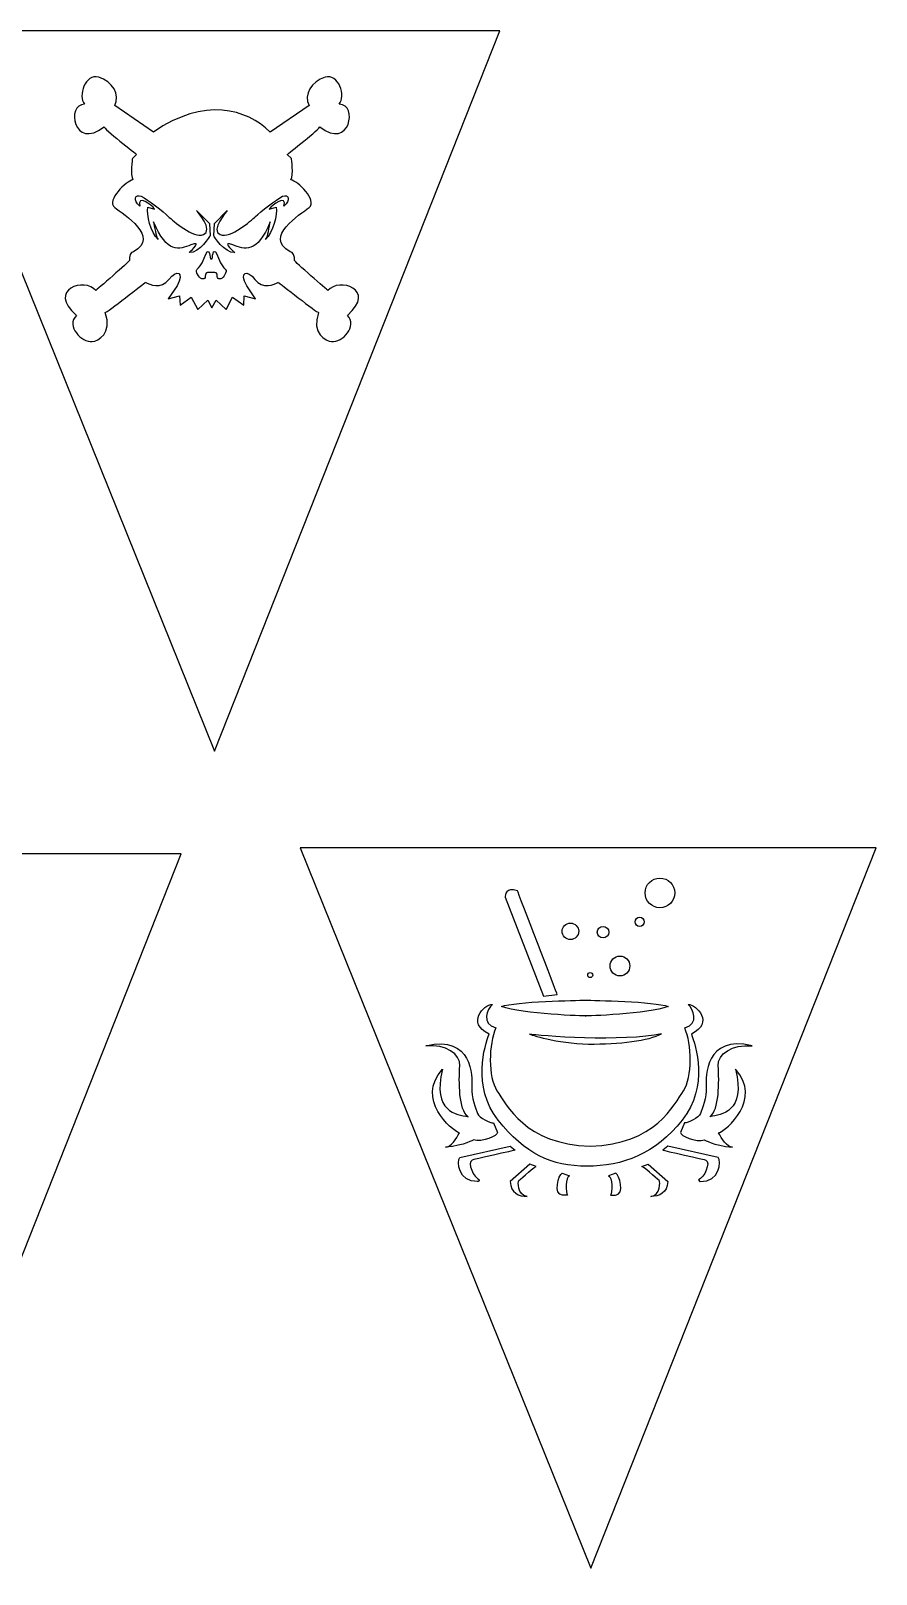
# Model space of a CAD drawing. Header units: centimetres. Extents: x -9.2 to 6.6, y -6.7 to 9.
# Drawn here: x -2.05 to 6.55, y -6.7 to 9.01 of the extents above; entities that cross this region are included whole.
import ezdxf

# ---------------------------------------------------------------- set-up
doc = ezdxf.new("R2010")
doc.units = ezdxf.units.CM
doc.header["$MEASUREMENT"] = 0
doc.layers.add('Camada 1', color=7, linetype='Continuous')

msp = doc.modelspace()

# ---------------------------------------------------------------- linework, layer by layer
at = {"layer": 'Camada 1', "color": 7}
for centre, major_axis in [((4.35218, 0.23131), (0, 0.15129)), ((3.44014, -0.15956), (0, 0.08406)), ((3.77219, -0.168), (0, 0.05887)), ((4.14626, -0.06288), (0, 0.04625)), ((3.94451, -0.51259), (0, 0.10088)), ((3.64188, -0.60509), (0, 0.02521))]:
    msp.add_ellipse(centre, major_axis=major_axis, ratio=1, dxfattribs=at)
at = {"layer": 'Camada 1'}
for points in [[(-0.18285, 1.67543), (-0.18285, 1.67543), (-3.14317, 9.00638), (-3.14317, 9.00638), (-3.14317, 9.00638), (-3.14317, 9.00638), (2.72158, 9.00638), (2.72158, 9.00638), (2.72158, 9.00638), (2.72158, 9.00638), (-0.18285, 1.67543), (-0.18285, 1.67543)], [(3.64911, -6.64127), (3.64911, -6.64127), (0.68879, 0.68968), (0.68879, 0.68968), (0.68879, 0.68968), (0.68879, 0.68968), (6.5536, 0.68968), (6.5536, 0.68968), (6.5536, 0.68968), (6.5536, 0.68968), (3.64911, -6.64127), (3.64911, -6.64127)], [(-3.42852, -6.70307), (-3.42852, -6.70307), (-6.38884, 0.62787), (-6.38884, 0.62787), (-6.38884, 0.62787), (-6.38884, 0.62787), (-0.52406, 0.62787), (-0.52406, 0.62787), (-0.52406, 0.62787), (-0.52406, 0.62787), (-3.42852, -6.70307), (-3.42852, -6.70307)]]:
    msp.add_open_spline(points, degree=3, knots=[0, 0, 0, 0, 0.25, 0.25, 0.25, 0.25, 0.5, 0.5, 0.5, 0.5, 1, 1, 1, 1], dxfattribs=at)
at = {"layer": 'Camada 1', "color": 7, "lineweight": 25}
for points, knots in [([(0.3832, 7.97659), (0.3832, 7.97659), (0.77923, 8.24657), (0.77923, 8.24657), (0.77923, 8.24657), (0.71922, 8.35457), (0.80323, 8.49258), (0.94123, 8.53457), (0.94123, 8.53457), (1.07923, 8.57656), (1.15724, 8.34259), (1.08519, 8.25858), (1.08519, 8.25858), (1.2772, 8.26459), (1.19923, 7.78458), (0.88726, 8.03056), (0.88726, 8.03056), (0.89922, 8.01857), (0.55722, 7.74857), (0.55722, 7.74857), (0.55722, 7.74857), (0.55722, 7.74857), (0.59921, 7.70658), (0.59921, 7.70658), (0.59921, 7.70658), (0.59921, 7.70658), (0.62321, 7.5386), (0.5932, 7.49057), (0.5932, 7.49057), (0.65919, 7.47858), (0.86921, 7.2806), (0.77918, 7.20858), (0.77918, 7.20858), (0.68922, 7.13656), (0.31118, 6.90857), (0.58717, 6.75858), (0.58717, 6.75858), (0.6172, 6.75858), (0.63517, 6.71058), (0.62919, 6.6686), (0.62919, 6.6686), (0.62316, 6.66262), (0.97119, 6.36264), (0.97119, 6.36264), (0.97119, 6.36264), (1.07919, 6.50062), (1.47522, 6.37463), (1.16918, 6.11065), (1.16918, 6.11065), (1.27716, 6.00262), (1.11645, 5.82924), (1.00683, 5.84345), (1.00683, 5.84345), (0.95164, 5.85059), (0.79717, 5.92468), (0.87515, 6.14063), (0.87515, 6.14063), (0.86912, 6.12862), (0.46716, 6.44662), (0.46716, 6.44662), (0.46716, 6.44662), (0.42514, 6.42262), (0.30516, 6.3746), (0.22716, 6.47662), (0.22716, 6.47662), (0.14916, 6.57864), (0.06516, 6.55459), (0.14315, 6.41058), (0.14315, 6.41058), (0.14315, 6.41058), (0.23313, 6.27861), (0.23313, 6.27861), (0.23313, 6.27861), (0.23313, 6.27861), (0.11912, 6.30861), (0.11912, 6.30861), (0.11912, 6.30861), (0.11912, 6.30861), (0.11309, 6.21262), (0.11309, 6.21262), (0.11309, 6.21262), (0.11309, 6.21262), (-0.00095, 6.29663), (-0.00095, 6.29663), (-0.00095, 6.29663), (-0.00095, 6.29663), (-0.06691, 6.17061), (-0.06691, 6.17061), (-0.06691, 6.17061), (-0.06691, 6.17061), (-0.16891, 6.2666), (-0.16891, 6.2666), (-0.16891, 6.2666), (-0.16891, 6.2666), (-0.2109, 6.1886), (-0.2109, 6.1886), (-0.2109, 6.1886), (-0.2109, 6.1886), (-0.25289, 6.2666), (-0.25289, 6.2666), (-0.25289, 6.2666), (-0.25289, 6.2666), (-0.35489, 6.17061), (-0.35489, 6.17061), (-0.35489, 6.17061), (-0.35489, 6.17061), (-0.42088, 6.29663), (-0.42088, 6.29663), (-0.42088, 6.29663), (-0.42088, 6.29663), (-0.53489, 6.21262), (-0.53489, 6.21262), (-0.53489, 6.21262), (-0.53489, 6.21262), (-0.54092, 6.30861), (-0.54092, 6.30861), (-0.54092, 6.30861), (-0.54092, 6.30861), (-0.65493, 6.27861), (-0.65493, 6.27861), (-0.65493, 6.27861), (-0.65493, 6.27861), (-0.56492, 6.41058), (-0.56492, 6.41058), (-0.56492, 6.41058), (-0.48695, 6.55459), (-0.57095, 6.57862), (-0.64895, 6.47662), (-0.64895, 6.47662), (-0.72692, 6.37462), (-0.84691, 6.42259), (-0.88893, 6.44662), (-0.88893, 6.44662), (-0.88893, 6.44662), (-1.29091, 6.12859), (-1.29692, 6.14063), (-1.29692, 6.14063), (-1.21895, 5.92462), (-1.37344, 5.85057), (-1.42863, 5.84345), (-1.42863, 5.84345), (-1.53819, 5.82924), (-1.69895, 6.00265), (-1.59095, 6.11065), (-1.59095, 6.11065), (-1.89694, 6.37465), (-1.50094, 6.50065), (-1.39299, 6.36264), (-1.39299, 6.36264), (-1.39299, 6.36264), (-1.04498, 6.66262), (-1.05096, 6.6686), (-1.05096, 6.6686), (-1.05699, 6.71059), (-1.03895, 6.75858), (-1.00897, 6.75858), (-1.00897, 6.75858), (-0.73298, 6.90857), (-1.11097, 7.13659), (-1.20098, 7.20858), (-1.20098, 7.20858), (-1.29096, 7.2806), (-1.08102, 7.47859), (-1.015, 7.49057), (-1.015, 7.49057), (-1.04498, 7.53857), (-1.02098, 7.70658), (-1.02098, 7.70658), (-1.02098, 7.70658), (-1.02098, 7.70658), (-0.97899, 7.74857), (-0.97899, 7.74857), (-0.97899, 7.74857), (-0.97899, 7.74857), (-1.32099, 8.01858), (-1.30898, 8.03056), (-1.30898, 8.03056), (-1.62098, 7.78458), (-1.69898, 8.26458), (-1.50697, 8.25858), (-1.50697, 8.25858), (-1.57899, 8.34259), (-1.50096, 8.57658), (-1.36298, 8.53457), (-1.36298, 8.53457), (-1.225, 8.49258), (-1.14099, 8.35457), (-1.20098, 8.24657), (-1.20098, 8.24657), (-1.20098, 8.24657), (-0.80498, 7.97659), (-0.80498, 7.97659), (-0.80498, 7.97659), (-0.29041, 8.33412), (0.14425, 8.2122), (0.3832, 7.97659)], [0, 0, 0, 0, 0.02, 0.02, 0.02, 0.02, 0.04, 0.04, 0.04, 0.04, 0.06, 0.06, 0.06, 0.06, 0.08, 0.08, 0.08, 0.08, 0.1, 0.1, 0.1, 0.1, 0.12, 0.12, 0.12, 0.12, 0.14, 0.14, 0.14, 0.14, 0.16, 0.16, 0.16, 0.16, 0.18, 0.18, 0.18, 0.18, 0.2, 0.2, 0.2, 0.2, 0.22, 0.22, 0.22, 0.22, 0.24, 0.24, 0.24, 0.24, 0.26, 0.26, 0.26, 0.26, 0.28, 0.28, 0.28, 0.28, 0.3, 0.3, 0.3, 0.3, 0.32, 0.32, 0.32, 0.32, 0.34, 0.34, 0.34, 0.34, 0.36, 0.36, 0.36, 0.36, 0.38, 0.38, 0.38, 0.38, 0.4, 0.4, 0.4, 0.4, 0.42, 0.42, 0.42, 0.42, 0.44, 0.44, 0.44, 0.44, 0.46, 0.46, 0.46, 0.46, 0.48, 0.48, 0.48, 0.48, 0.5, 0.5, 0.5, 0.5, 0.52, 0.52, 0.52, 0.52, 0.54, 0.54, 0.54, 0.54, 0.56, 0.56, 0.56, 0.56, 0.58, 0.58, 0.58, 0.58, 0.6, 0.6, 0.6, 0.6, 0.62, 0.62, 0.62, 0.62, 0.64, 0.64, 0.64, 0.64, 0.66, 0.66, 0.66, 0.66, 0.68, 0.68, 0.68, 0.68, 0.7, 0.7, 0.7, 0.7, 0.72, 0.72, 0.72, 0.72, 0.74, 0.74, 0.74, 0.74, 0.76, 0.76, 0.76, 0.76, 0.78, 0.78, 0.78, 0.78, 0.8, 0.8, 0.8, 0.8, 0.82, 0.82, 0.82, 0.82, 0.84, 0.84, 0.84, 0.84, 0.86, 0.86, 0.86, 0.86, 0.88, 0.88, 0.88, 0.88, 0.9, 0.9, 0.9, 0.9, 0.92, 0.92, 0.92, 0.92, 0.94, 0.94, 0.94, 0.94, 0.96, 0.96, 0.96, 0.96, 1, 1, 1, 1]), ([(-0.29543, 6.933), (-0.40121, 6.89069), (-0.60851, 7.07474), (-0.65505, 7.11707), (-0.65505, 7.11707), (-0.70162, 7.15938), (-0.86661, 7.29476), (-0.93011, 7.32225), (-0.93011, 7.32225), (-0.99353, 7.34974), (-1.01684, 7.28418), (-0.94493, 7.22073), (-0.94493, 7.22073), (-0.97665, 7.34553), (-0.8201, 7.23766), (-0.7947, 7.1911), (-0.7947, 7.1911), (-0.7947, 7.1911), (-0.86452, 7.21015), (-0.86452, 7.21015), (-0.86452, 7.21015), (-0.87936, 7.14247), (-0.83494, 6.94993), (-0.75665, 6.88225), (-0.75665, 6.88225), (-0.77993, 6.90762), (-0.78202, 6.94993), (-0.80531, 7.06203), (-0.80531, 7.06203), (-0.66992, 6.73625), (-0.54298, 6.77858), (-0.4245, 6.82721), (-0.4245, 6.82721), (-0.30602, 6.87587), (-0.40968, 6.78067), (-0.44355, 6.74895), (-0.44355, 6.74895), (-0.33568, 6.74472), (-0.2299, 6.92029), (-0.2299, 6.92029), (-0.2299, 6.92029), (-0.2299, 6.92029), (-0.23622, 7.04512), (-0.23622, 7.04512), (-0.23622, 7.04512), (-0.23622, 7.04512), (-0.3674, 7.17839), (-0.3674, 7.17839), (-0.3674, 7.17839), (-0.36309, 7.16993), (-0.18963, 6.97533), (-0.29543, 6.933)], [0, 0, 0, 0, 0.07142857, 0.07142857, 0.07142857, 0.07142857, 0.14285714, 0.14285714, 0.14285714, 0.14285714, 0.21428571, 0.21428571, 0.21428571, 0.21428571, 0.28571429, 0.28571429, 0.28571429, 0.28571429, 0.35714286, 0.35714286, 0.35714286, 0.35714286, 0.42857143, 0.42857143, 0.42857143, 0.42857143, 0.5, 0.5, 0.5, 0.5, 0.57142857, 0.57142857, 0.57142857, 0.57142857, 0.64285714, 0.64285714, 0.64285714, 0.64285714, 0.71428571, 0.71428571, 0.71428571, 0.71428571, 0.78571429, 0.78571429, 0.78571429, 0.78571429, 0.85714286, 0.85714286, 0.85714286, 0.85714286, 1, 1, 1, 1]), ([(-0.05424, 7.1784), (-0.05424, 7.1784), (-0.18542, 7.04513), (-0.18542, 7.04513), (-0.18542, 7.04513), (-0.18542, 7.04513), (-0.19174, 6.9203), (-0.19174, 6.9203), (-0.19174, 6.9203), (-0.19174, 6.9203), (-0.08599, 6.74472), (0.02191, 6.74896), (0.02191, 6.74896), (-0.01193, 6.78068), (-0.11559, 6.87588), (0.00286, 6.82722), (0.00286, 6.82722), (0.12137, 6.77856), (0.24823, 6.73626), (0.3837, 7.06204), (0.3837, 7.06204), (0.36039, 6.94994), (0.3583, 6.9076), (0.33502, 6.88226), (0.33502, 6.88226), (0.41331, 6.94994), (0.45773, 7.14248), (0.44294, 7.21016), (0.44294, 7.21016), (0.44294, 7.21016), (0.37309, 7.19111), (0.37309, 7.19111), (0.37309, 7.19111), (0.39844, 7.23765), (0.55502, 7.34552), (0.52329, 7.22072), (0.52329, 7.22072), (0.59523, 7.28419), (0.57195, 7.34976), (0.50845, 7.32227), (0.50845, 7.32227), (0.445, 7.29478), (0.27998, 7.15937), (0.23344, 7.11709), (0.23344, 7.11709), (0.18685, 7.07476), (-0.02048, 6.89071), (-0.12623, 6.93302), (-0.12623, 6.93302), (-0.23193, 6.97533), (-0.05847, 7.16993), (-0.05424, 7.1784)], [0, 0, 0, 0, 0.07142857, 0.07142857, 0.07142857, 0.07142857, 0.14285714, 0.14285714, 0.14285714, 0.14285714, 0.21428571, 0.21428571, 0.21428571, 0.21428571, 0.28571429, 0.28571429, 0.28571429, 0.28571429, 0.35714286, 0.35714286, 0.35714286, 0.35714286, 0.42857143, 0.42857143, 0.42857143, 0.42857143, 0.5, 0.5, 0.5, 0.5, 0.57142857, 0.57142857, 0.57142857, 0.57142857, 0.64285714, 0.64285714, 0.64285714, 0.64285714, 0.71428571, 0.71428571, 0.71428571, 0.71428571, 0.78571429, 0.78571429, 0.78571429, 0.78571429, 0.85714286, 0.85714286, 0.85714286, 0.85714286, 1, 1, 1, 1]), ([(-0.196, 6.54787), (-0.17274, 6.54787), (-0.15576, 6.54787), (-0.15576, 6.50765), (-0.15576, 6.50765), (-0.15576, 6.46746), (-0.11229, 6.47397), (-0.08594, 6.51403), (-0.08594, 6.51403), (-0.03302, 6.59441), (-0.0902, 6.54999), (-0.14306, 6.69172), (-0.14306, 6.69172), (-0.19595, 6.83343), (-0.2023, 6.72344), (-0.20865, 6.68537), (-0.20865, 6.68537), (-0.20865, 6.68537), (-0.22569, 6.68537), (-0.22569, 6.68537), (-0.22569, 6.68537), (-0.23201, 6.72344), (-0.23836, 6.83346), (-0.29128, 6.69172), (-0.29128, 6.69172), (-0.3442, 6.54998), (-0.40129, 6.59441), (-0.3484, 6.51403), (-0.3484, 6.51403), (-0.32205, 6.47392), (-0.27858, 6.46749), (-0.27858, 6.50765), (-0.27858, 6.50765), (-0.27858, 6.54787), (-0.26162, 6.54787), (-0.23836, 6.54787), (-0.23836, 6.54787), (-0.23836, 6.54787), (-0.196, 6.54787), (-0.196, 6.54787)], [0, 0, 0, 0, 0.09090909, 0.09090909, 0.09090909, 0.09090909, 0.18181818, 0.18181818, 0.18181818, 0.18181818, 0.27272727, 0.27272727, 0.27272727, 0.27272727, 0.36363636, 0.36363636, 0.36363636, 0.36363636, 0.45454545, 0.45454545, 0.45454545, 0.45454545, 0.54545455, 0.54545455, 0.54545455, 0.54545455, 0.63636364, 0.63636364, 0.63636364, 0.63636364, 0.72727273, 0.72727273, 0.72727273, 0.72727273, 0.81818182, 0.81818182, 0.81818182, 0.81818182, 1, 1, 1, 1])]:
    msp.add_open_spline(points, degree=3, knots=knots, dxfattribs=at)
at = {"layer": 'Camada 1', "color": 7}
for points, knots in [([(3.30565, -0.80257), (3.30565, -0.80257), (3.16696, -0.81945), (3.16696, -0.81945), (3.16696, -0.81945), (3.16696, -0.81945), (2.77612, 0.1893), (2.77612, 0.1893), (2.77612, 0.1893), (2.77612, 0.20607), (2.78033, 0.29434), (2.90227, 0.25235), (2.90227, 0.25235), (2.90213, 0.24393), (3.30565, -0.80257), (3.30565, -0.80257)], [0, 0, 0, 0, 0.2, 0.2, 0.2, 0.2, 0.4, 0.4, 0.4, 0.4, 0.6, 0.6, 0.6, 0.6, 1, 1, 1, 1]), ([(3.60823, -2.55105), (3.96973, -2.55105), (4.30594, -2.42498), (4.57912, -2.08033), (4.57912, -2.08033), (4.85233, -1.73571), (4.71358, -1.3196), (4.67159, -1.20612), (4.67159, -1.20612), (4.90696, -1.09264), (4.7262, -0.90349), (4.63796, -0.90349), (4.63796, -0.90349), (4.69254, -0.95392), (4.75562, -1.0969), (4.60433, -1.1431), (4.60433, -1.1431), (4.67579, -1.30704), (4.68426, -1.64324), (4.59174, -1.78199), (4.59174, -1.78199), (4.49927, -1.92063), (4.30173, -2.33259), (3.64183, -2.34513), (3.64183, -2.34513), (2.98201, -2.33251), (2.78445, -1.92063), (2.692, -1.78199), (2.692, -1.78199), (2.59953, -1.64324), (2.60789, -1.30704), (2.67935, -1.1431), (2.67935, -1.1431), (2.52801, -1.0969), (2.59106, -0.95398), (2.64572, -0.90349), (2.64572, -0.90349), (2.55745, -0.90349), (2.37672, -1.09267), (2.61209, -1.20612), (2.61209, -1.20612), (2.57007, -1.3196), (2.43141, -1.73571), (2.70456, -2.08033), (2.70456, -2.08033), (2.97781, -2.425), (3.24681, -2.55105), (3.60823, -2.55105), (3.60823, -2.55105), (3.60823, -2.55105), (3.60823, -2.55105), (3.60823, -2.55105)], [0, 0, 0, 0, 0.07142857, 0.07142857, 0.07142857, 0.07142857, 0.14285714, 0.14285714, 0.14285714, 0.14285714, 0.21428571, 0.21428571, 0.21428571, 0.21428571, 0.28571429, 0.28571429, 0.28571429, 0.28571429, 0.35714286, 0.35714286, 0.35714286, 0.35714286, 0.42857143, 0.42857143, 0.42857143, 0.42857143, 0.5, 0.5, 0.5, 0.5, 0.57142857, 0.57142857, 0.57142857, 0.57142857, 0.64285714, 0.64285714, 0.64285714, 0.64285714, 0.71428571, 0.71428571, 0.71428571, 0.71428571, 0.78571429, 0.78571429, 0.78571429, 0.78571429, 0.85714286, 0.85714286, 0.85714286, 0.85714286, 1, 1, 1, 1]), ([(3.59143, -1.0212), (3.60408, -1.0212), (4.22606, -1.00432), (4.43627, -0.92452), (4.43627, -0.92452), (4.29337, -0.87412), (3.67972, -0.86144), (3.59143, -0.86144), (3.59143, -0.86144), (3.50314, -0.86144), (2.88108, -0.87411), (2.73823, -0.92452), (2.73823, -0.92452), (2.94834, -1.00445), (3.58725, -1.0212), (3.59982, -1.0212), (3.59982, -1.0212), (3.59982, -1.0212), (3.59143, -1.0212), (3.59143, -1.0212)], [0, 0, 0, 0, 0.16666667, 0.16666667, 0.16666667, 0.16666667, 0.33333333, 0.33333333, 0.33333333, 0.33333333, 0.5, 0.5, 0.5, 0.5, 0.66666667, 0.66666667, 0.66666667, 0.66666667, 1, 1, 1, 1]), ([(2.69618, -2.20645), (2.69618, -2.20645), (2.65837, -2.10985), (2.65837, -2.10985), (2.65837, -2.10985), (2.62051, -2.10985), (2.51124, -2.05937), (2.49443, -2.01317), (2.49443, -2.01317), (2.4776, -1.96692), (2.43141, -1.85344), (2.43556, -1.74414), (2.43556, -1.74414), (2.43977, -1.63489), (2.44403, -1.21452), (1.96907, -1.32385), (1.96907, -1.32385), (2.17081, -1.3112), (2.32213, -1.40375), (2.31372, -1.52975), (2.31372, -1.52975), (2.30311, -1.68914), (2.30105, -1.97949), (2.39778, -2.04677), (2.39778, -2.04677), (2.2843, -2.02568), (2.02792, -2.00049), (2.13717, -1.56335), (2.13717, -1.56335), (1.85981, -1.87024), (2.22962, -2.18541), (2.30949, -2.21063), (2.30949, -2.21063), (2.28009, -2.26527), (2.22543, -2.36195), (2.16661, -2.35776), (2.16661, -2.35776), (2.37256, -2.33675), (2.45244, -2.28214), (2.45244, -2.28214), (2.45244, -2.28214), (2.54071, -2.31155), (2.7046, -2.24008), (2.69618, -2.20645)], [0, 0, 0, 0, 0.08333333, 0.08333333, 0.08333333, 0.08333333, 0.16666667, 0.16666667, 0.16666667, 0.16666667, 0.25, 0.25, 0.25, 0.25, 0.33333333, 0.33333333, 0.33333333, 0.33333333, 0.41666667, 0.41666667, 0.41666667, 0.41666667, 0.5, 0.5, 0.5, 0.5, 0.58333333, 0.58333333, 0.58333333, 0.58333333, 0.66666667, 0.66666667, 0.66666667, 0.66666667, 0.75, 0.75, 0.75, 0.75, 0.83333333, 0.83333333, 0.83333333, 0.83333333, 1, 1, 1, 1]), ([(3.62508, -1.307), (3.29721, -1.30282), (3.02403, -1.20611), (3.02403, -1.20611), (3.02403, -1.20611), (3.09549, -1.22291), (3.99913, -1.29014), (4.36899, -1.20188), (4.36899, -1.20188), (4.24291, -1.27335), (3.93417, -1.31092), (3.62508, -1.307)], [0, 0, 0, 0, 0.25, 0.25, 0.25, 0.25, 0.5, 0.5, 0.5, 0.5, 1, 1, 1, 1]), ([(4.56245, -2.20645), (4.56245, -2.20645), (4.60031, -2.10985), (4.60031, -2.10985), (4.60031, -2.10985), (4.63815, -2.10985), (4.74744, -2.05937), (4.76425, -2.01317), (4.76425, -2.01317), (4.78108, -1.96692), (4.82727, -1.85344), (4.82312, -1.74414), (4.82312, -1.74414), (4.81891, -1.63489), (4.81468, -1.21452), (5.28961, -1.32385), (5.28961, -1.32385), (5.08787, -1.3112), (4.93655, -1.40375), (4.94499, -1.52975), (4.94499, -1.52975), (4.95557, -1.68914), (4.95761, -1.97949), (4.86088, -2.04677), (4.86088, -2.04677), (4.97439, -2.02568), (5.23074, -2.00049), (5.12149, -1.56335), (5.12149, -1.56335), (5.39888, -1.87024), (5.02907, -2.18541), (4.94919, -2.21063), (4.94919, -2.21063), (4.97853, -2.26527), (5.03325, -2.36195), (5.09207, -2.35776), (5.09207, -2.35776), (4.88612, -2.33675), (4.80621, -2.28214), (4.80621, -2.28214), (4.80621, -2.28214), (4.71792, -2.31155), (4.55406, -2.24008), (4.56245, -2.20645)], [0, 0, 0, 0, 0.08333333, 0.08333333, 0.08333333, 0.08333333, 0.16666667, 0.16666667, 0.16666667, 0.16666667, 0.25, 0.25, 0.25, 0.25, 0.33333333, 0.33333333, 0.33333333, 0.33333333, 0.41666667, 0.41666667, 0.41666667, 0.41666667, 0.5, 0.5, 0.5, 0.5, 0.58333333, 0.58333333, 0.58333333, 0.58333333, 0.66666667, 0.66666667, 0.66666667, 0.66666667, 0.75, 0.75, 0.75, 0.75, 0.83333333, 0.83333333, 0.83333333, 0.83333333, 1, 1, 1, 1]), ([(2.82652, -2.34515), (2.82652, -2.34515), (2.31376, -2.46284), (2.31376, -2.46284), (2.31376, -2.46284), (2.28434, -2.49647), (2.29275, -2.71078), (2.49865, -2.70663), (2.49865, -2.70663), (2.49447, -2.71925), (2.51548, -2.6898), (2.51548, -2.6898), (2.51548, -2.6898), (2.45661, -2.66877), (2.3852, -2.51327), (2.43986, -2.48806), (2.43986, -2.48806), (2.43565, -2.48806), (2.87698, -2.38717), (2.87698, -2.38717), (2.87698, -2.38717), (2.87698, -2.38717), (2.82652, -2.34515), (2.82652, -2.34515)], [0, 0, 0, 0, 0.14285714, 0.14285714, 0.14285714, 0.14285714, 0.28571429, 0.28571429, 0.28571429, 0.28571429, 0.42857143, 0.42857143, 0.42857143, 0.42857143, 0.57142857, 0.57142857, 0.57142857, 0.57142857, 0.71428571, 0.71428571, 0.71428571, 0.71428571, 1, 1, 1, 1]), ([(4.43214, -2.34515), (4.43214, -2.34515), (4.94493, -2.46284), (4.94493, -2.46284), (4.94493, -2.46284), (4.97433, -2.49647), (4.96591, -2.71078), (4.76001, -2.70663), (4.76001, -2.70663), (4.76419, -2.71925), (4.74316, -2.6898), (4.74316, -2.6898), (4.74316, -2.6898), (4.80203, -2.66877), (4.87344, -2.51327), (4.8188, -2.48806), (4.8188, -2.48806), (4.82301, -2.48806), (4.38168, -2.38717), (4.38168, -2.38717), (4.38168, -2.38717), (4.38168, -2.38717), (4.43214, -2.34515), (4.43214, -2.34515)], [0, 0, 0, 0, 0.14285714, 0.14285714, 0.14285714, 0.14285714, 0.28571429, 0.28571429, 0.28571429, 0.28571429, 0.42857143, 0.42857143, 0.42857143, 0.42857143, 0.57142857, 0.57142857, 0.57142857, 0.57142857, 0.71428571, 0.71428571, 0.71428571, 0.71428571, 1, 1, 1, 1]), ([(3.02826, -2.53006), (3.02826, -2.53006), (3.09134, -2.55527), (3.09134, -2.55527), (3.09134, -2.55527), (3.04086, -2.58048), (2.91058, -2.70243), (2.91058, -2.70243), (2.91058, -2.70243), (2.91058, -2.70243), (2.89375, -2.84528), (2.99887, -2.8579), (2.99887, -2.8579), (2.91481, -2.8579), (2.83075, -2.8243), (2.82652, -2.70661), (2.82652, -2.70661), (2.82652, -2.70661), (3.02826, -2.53006), (3.02826, -2.53006)], [0, 0, 0, 0, 0.16666667, 0.16666667, 0.16666667, 0.16666667, 0.33333333, 0.33333333, 0.33333333, 0.33333333, 0.5, 0.5, 0.5, 0.5, 0.66666667, 0.66666667, 0.66666667, 0.66666667, 1, 1, 1, 1]), ([(3.43178, -2.6478), (3.43178, -2.6478), (3.35611, -2.62253), (3.35611, -2.62253), (3.35611, -2.62253), (3.31833, -2.63094), (3.26364, -2.84531), (3.36032, -2.84531), (3.36032, -2.84531), (3.35196, -2.84531), (3.41075, -2.84531), (3.41075, -2.84531), (3.41075, -2.84531), (3.38974, -2.82433), (3.38974, -2.65619), (3.43178, -2.6478)], [0, 0, 0, 0, 0.2, 0.2, 0.2, 0.2, 0.4, 0.4, 0.4, 0.4, 0.6, 0.6, 0.6, 0.6, 1, 1, 1, 1]), ([(3.82688, -2.6478), (3.82688, -2.6478), (3.90255, -2.62253), (3.90255, -2.62253), (3.90255, -2.62253), (3.94036, -2.63094), (3.99497, -2.84531), (3.89834, -2.84531), (3.89834, -2.84531), (3.90673, -2.84531), (3.84794, -2.84531), (3.84794, -2.84531), (3.84794, -2.84531), (3.86892, -2.82433), (3.86892, -2.65619), (3.82688, -2.6478)], [0, 0, 0, 0, 0.2, 0.2, 0.2, 0.2, 0.4, 0.4, 0.4, 0.4, 0.6, 0.6, 0.6, 0.6, 1, 1, 1, 1]), ([(4.2304, -2.53006), (4.2304, -2.53006), (4.16732, -2.55527), (4.16732, -2.55527), (4.16732, -2.55527), (4.21775, -2.58048), (4.34808, -2.70243), (4.34808, -2.70243), (4.34808, -2.70243), (4.34808, -2.70243), (4.36485, -2.84528), (4.25979, -2.8579), (4.25979, -2.8579), (4.34387, -2.8579), (4.42791, -2.8243), (4.43214, -2.70661), (4.43214, -2.70661), (4.43214, -2.70661), (4.2304, -2.53006), (4.2304, -2.53006)], [0, 0, 0, 0, 0.16666667, 0.16666667, 0.16666667, 0.16666667, 0.33333333, 0.33333333, 0.33333333, 0.33333333, 0.5, 0.5, 0.5, 0.5, 0.66666667, 0.66666667, 0.66666667, 0.66666667, 1, 1, 1, 1])]:
    msp.add_open_spline(points, degree=3, knots=knots, dxfattribs=at)

doc.saveas('drawing.dxf')
